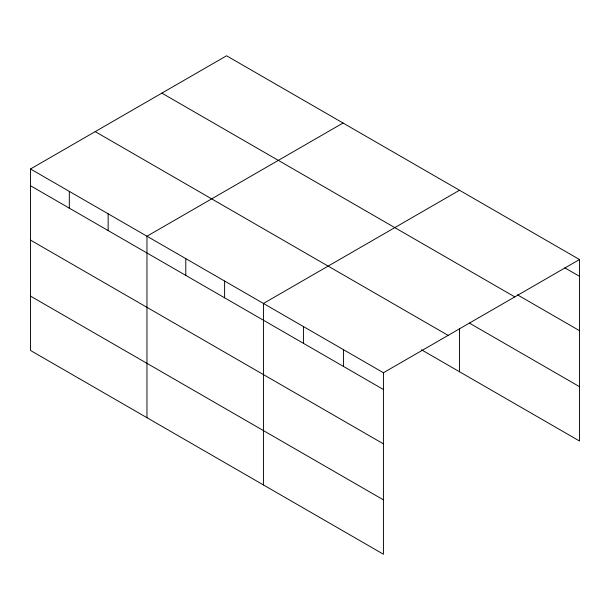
<?xml version="1.0" encoding="UTF-8"?>
<svg xmlns="http://www.w3.org/2000/svg" width="610" height="610" viewBox="0 0 610 610"><rect width="100%" height="100%" fill="white"/><g stroke="black" fill="none" stroke-linecap="round" stroke-linejoin="round"><path stroke-width="0.91" d="M30.5 168.978L383.431 372.74L383.431 554.223L30.5 350.46L30.5 168.978L226.569 55.777L579.5 259.54L579.5 441.022L421.495 349.797M343.041 123.022L146.964 236.222L146.964 417.705M459.505 190.259L263.436 303.46L263.436 484.942M383.431 372.74L579.5 259.54M564.807 267.828L579.5 276.307M517.463 294.844L579.5 330.666M161.871 93.132L514.794 296.895M469.303 323.041L579.5 386.664M95.206 131.623L448.129 335.386M30.5 185.745L383.431 389.508M30.5 240.104L383.431 443.866M30.5 296.109L383.431 499.864M459.505 328.637L459.505 371.742M343.43 349.644L343.43 366.419M303.429 326.556L303.429 343.323M224.61 281.05L224.61 297.817M185.791 258.632L185.791 275.407M108.145 213.805L108.145 230.58M69.319 191.395L69.319 208.162"/></g></svg>
